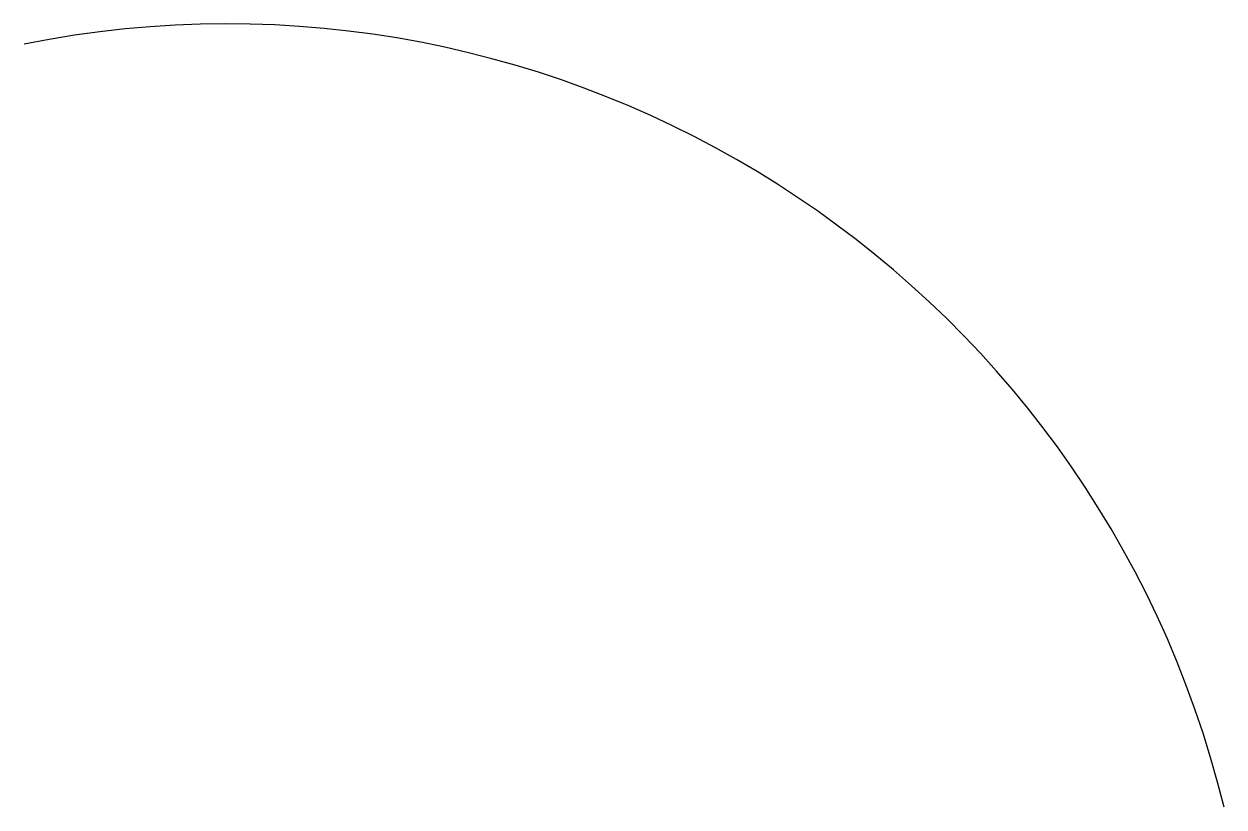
# Model space of a CAD drawing. Extents: x 2.7 to 97.7, y 20.2 to 82.2.
import ezdxf

# ---------------------------------------------------------------- set-up
doc = ezdxf.new("R2010")
doc.units = 0
doc.header["$MEASUREMENT"] = 0
doc.layers.add('PLAT-CURVE', color=4, linetype='CONTINUOUS')

msp = doc.modelspace()

# ---------------------------------------------------------------- linework, layer by layer
at = {"layer": 'PLAT-CURVE'}
msp.add_arc((18.727, 0.903), 81.33, 13.71084, 101.38102, dxfattribs=at)

doc.saveas('drawing.dxf')
